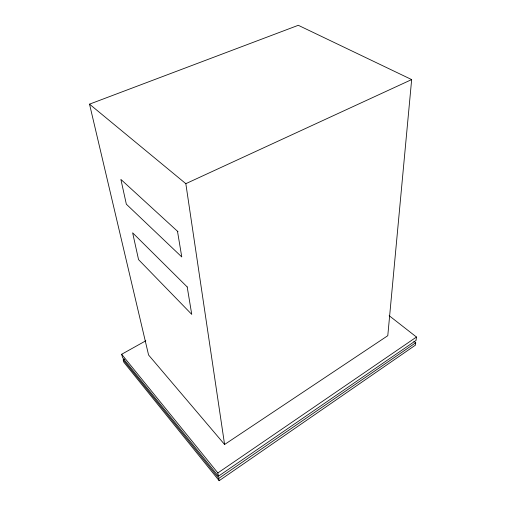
<?xml version="1.0" encoding="UTF-8"?>
<svg xmlns="http://www.w3.org/2000/svg" width="506" height="506" viewBox="0 0 506 506"><rect width="100%" height="100%" fill="white"/><g stroke="black" fill="none" stroke-linecap="round" stroke-linejoin="round"><path stroke-width="0.76" d="M411.656 79.581L387.786 335.687L224.588 444.483L148.581 355.01L89.524 104.16L298.3 25.3L411.656 79.581L185.828 183.672L89.524 104.16M413.864 341.291L415.723 342.758L415.407 345.162L219.155 480.7L123.812 362.176L123.173 359.836L124.546 359.064M389.158 315.681L416.476 337.034L416.027 340.462L218.409 476.222L122.566 357.603L121.655 354.27L145.804 340.797M219.155 480.7L218.769 478.41L415.723 342.758M218.409 476.222L217.858 472.946L416.476 337.034M178.011 231.729L120.883 179.415L126.342 204.196L181.774 256.947L177.486 231.248M121.655 354.27L217.858 472.946M123.173 359.836L218.769 478.41M185.828 183.672L224.588 444.483M187.195 286.934L132.642 232.817L138.549 259.622L191.755 314.384L187.195 286.934"/></g></svg>
